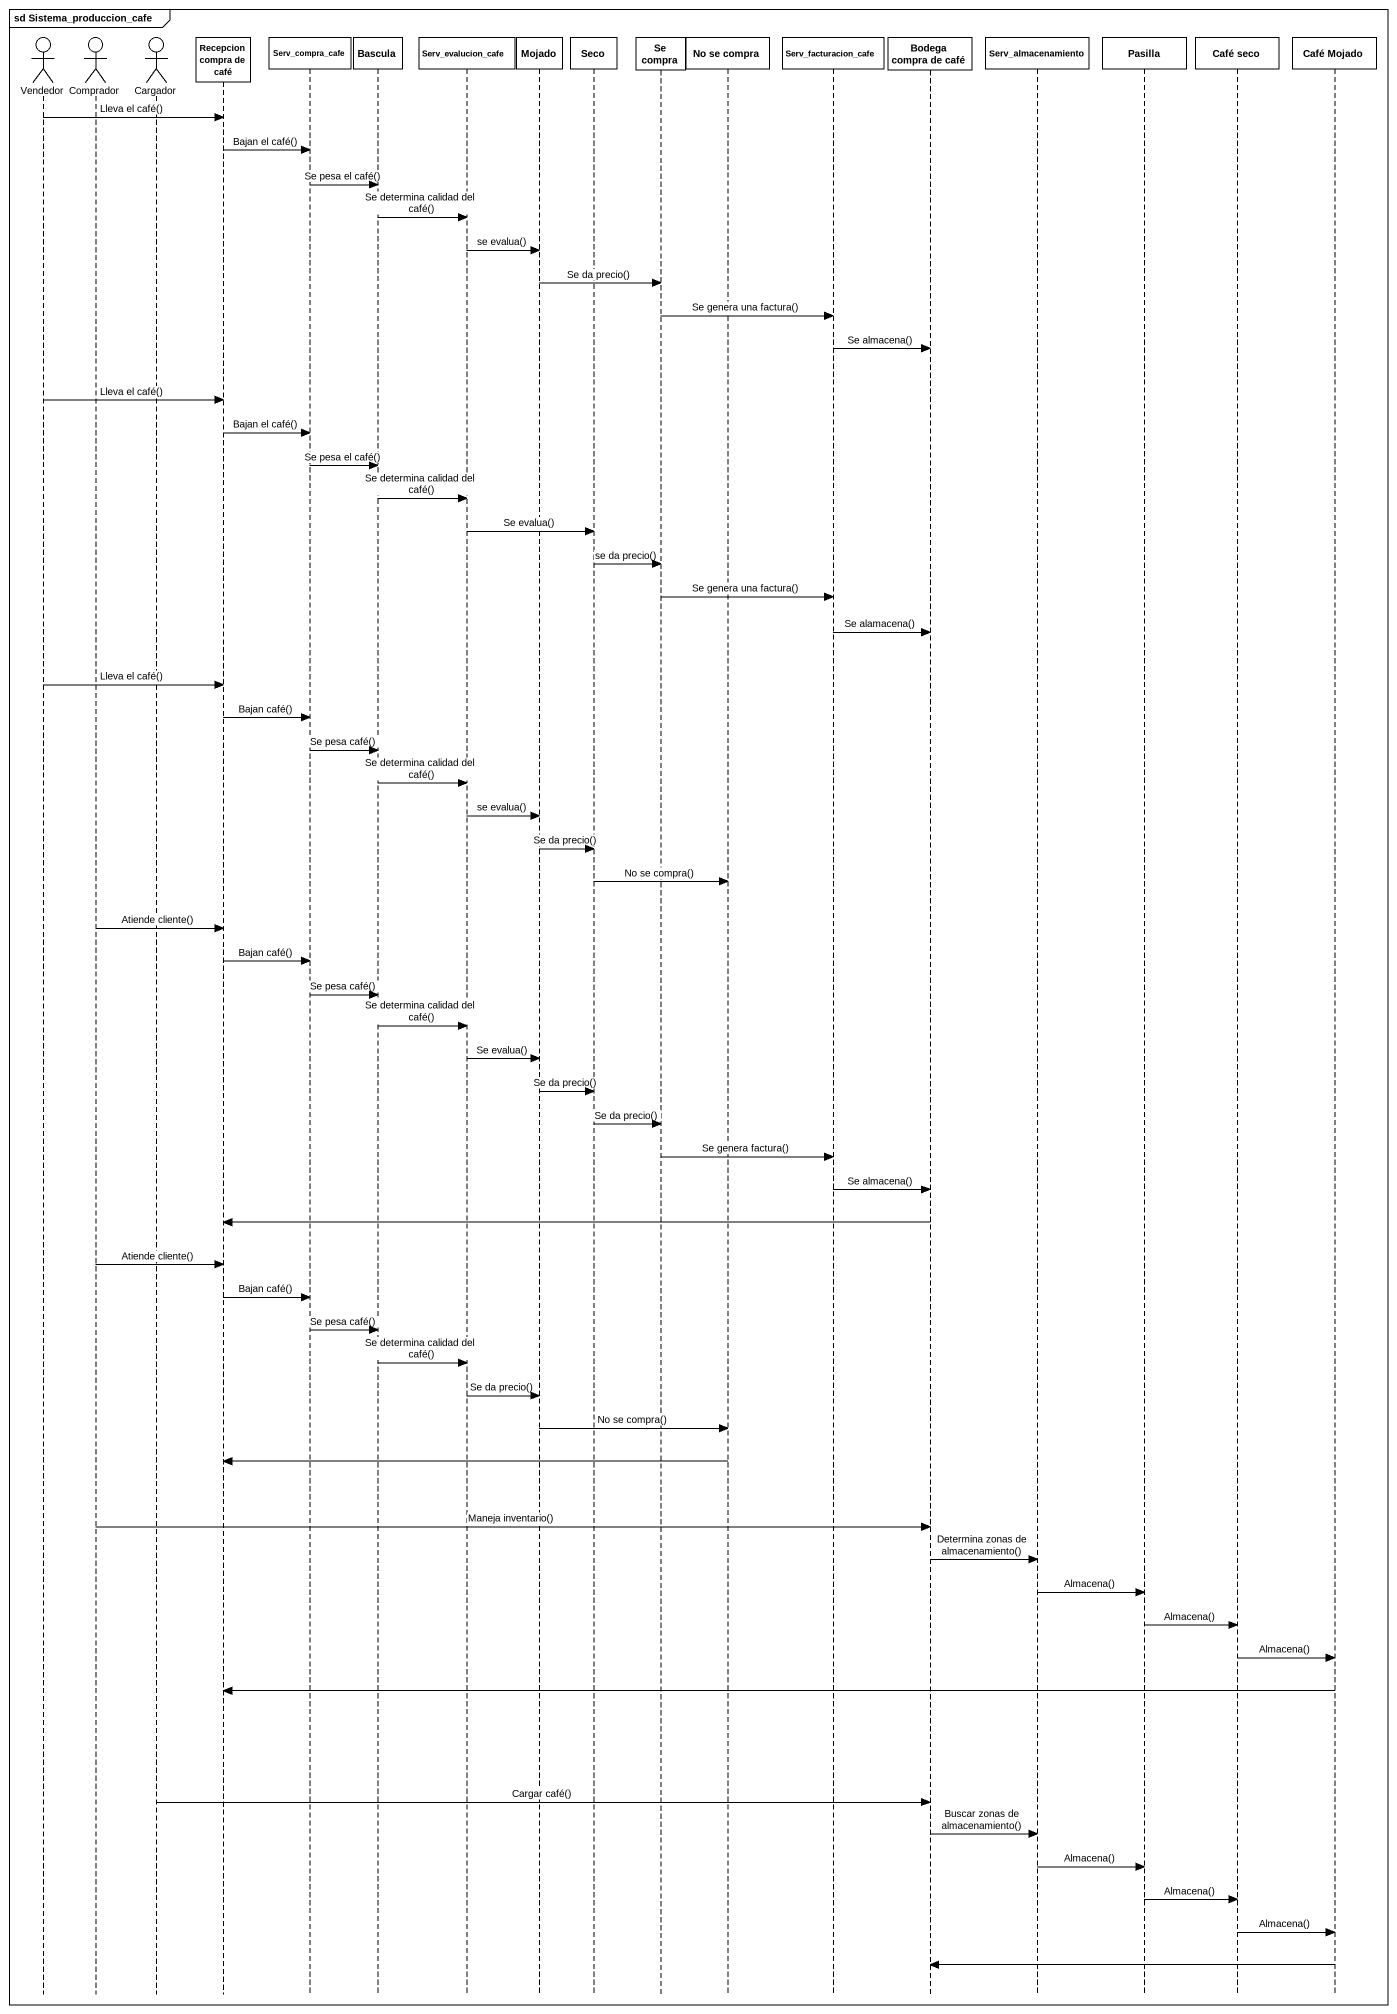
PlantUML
@startuml
mainframe sd Sistema_produccion_cafe
hide footbox
actor Vendedor
actor Comprador
actor Cargador
participant "Recepcion compra de café" as Recepcion_compra_de_café
participant Serv_compra_cafe
participant Bascula
participant Serv_evalucion_cafe
participant Mojado
participant Seco
participant "Se compra" as Se_compra
participant "No se compra" as No_se_compra
participant Serv_facturacion_cafe
participant "Bodega compra de café" as Bodega_compra_de_café
participant Serv_almacenamiento
participant Pasilla
participant "Café seco" as Café_seco
participant "Café Mojado" as Café_Mojado

Vendedor -> Recepcion_compra_de_café : Lleva el café()
Recepcion_compra_de_café -> Serv_compra_cafe : Bajan el café()
Serv_compra_cafe -> Bascula : Se pesa el café()
Bascula -> Serv_evalucion_cafe : Se determina calidad del café()
Serv_evalucion_cafe -> Mojado : se evalua()
Mojado -> Se_compra : Se da precio()
Se_compra -> Serv_facturacion_cafe : Se genera una factura()
Serv_facturacion_cafe -> Bodega_compra_de_café : Se almacena()
Vendedor -> Recepcion_compra_de_café : Lleva el café()
Recepcion_compra_de_café -> Serv_compra_cafe : Bajan el café()
Serv_compra_cafe -> Bascula : Se pesa el café()
Bascula -> Serv_evalucion_cafe : Se determina calidad del café()
Serv_evalucion_cafe -> Seco : Se evalua()
Seco -> Se_compra : se da precio()
Se_compra -> Serv_facturacion_cafe : Se genera una factura()
Serv_facturacion_cafe -> Bodega_compra_de_café : Se alamacena()
Vendedor -> Recepcion_compra_de_café : Lleva el café()
Recepcion_compra_de_café -> Serv_compra_cafe : Bajan café()
Serv_compra_cafe -> Bascula : Se pesa café()
Bascula -> Serv_evalucion_cafe : Se determina calidad del café()
Serv_evalucion_cafe -> Mojado : se evalua()
Mojado -> Seco : Se da precio()
Seco -> No_se_compra : No se compra()
Comprador -> Recepcion_compra_de_café : Atiende cliente()
Recepcion_compra_de_café -> Serv_compra_cafe : Bajan café()
Serv_compra_cafe -> Bascula : Se pesa café()
Bascula -> Serv_evalucion_cafe : Se determina calidad del café()
Serv_evalucion_cafe -> Mojado : Se evalua()
Mojado -> Seco : Se da precio()
Seco -> Se_compra : Se da precio()
Se_compra -> Serv_facturacion_cafe : Se genera factura()
Serv_facturacion_cafe -> Bodega_compra_de_café : Se almacena()
Bodega_compra_de_café -> Recepcion_compra_de_café
Comprador -> Recepcion_compra_de_café : Atiende cliente()
Recepcion_compra_de_café -> Serv_compra_cafe : Bajan café()
Serv_compra_cafe -> Bascula : Se pesa café()
Bascula -> Serv_evalucion_cafe : Se determina calidad del café()
Serv_evalucion_cafe -> Mojado : Se da precio()
Mojado -> No_se_compra : No se compra()
No_se_compra -> Recepcion_compra_de_café
Comprador -> Bodega_compra_de_café : Maneja inventario()
Bodega_compra_de_café -> Serv_almacenamiento : Determina zonas de almacenamiento()
Serv_almacenamiento -> Pasilla : Almacena()
Pasilla -> Café_seco : Almacena()
Café_seco -> Café_Mojado : Almacena()
Café_Mojado -> Recepcion_compra_de_café
Cargador -> Bodega_compra_de_café : Cargar café()
Bodega_compra_de_café -> Serv_almacenamiento : Buscar zonas de almacenamiento()
Serv_almacenamiento -> Pasilla : Almacena()
Pasilla -> Café_seco : Almacena()
Café_seco -> Café_Mojado : Almacena()
Café_Mojado -> Bodega_compra_de_café
@enduml
